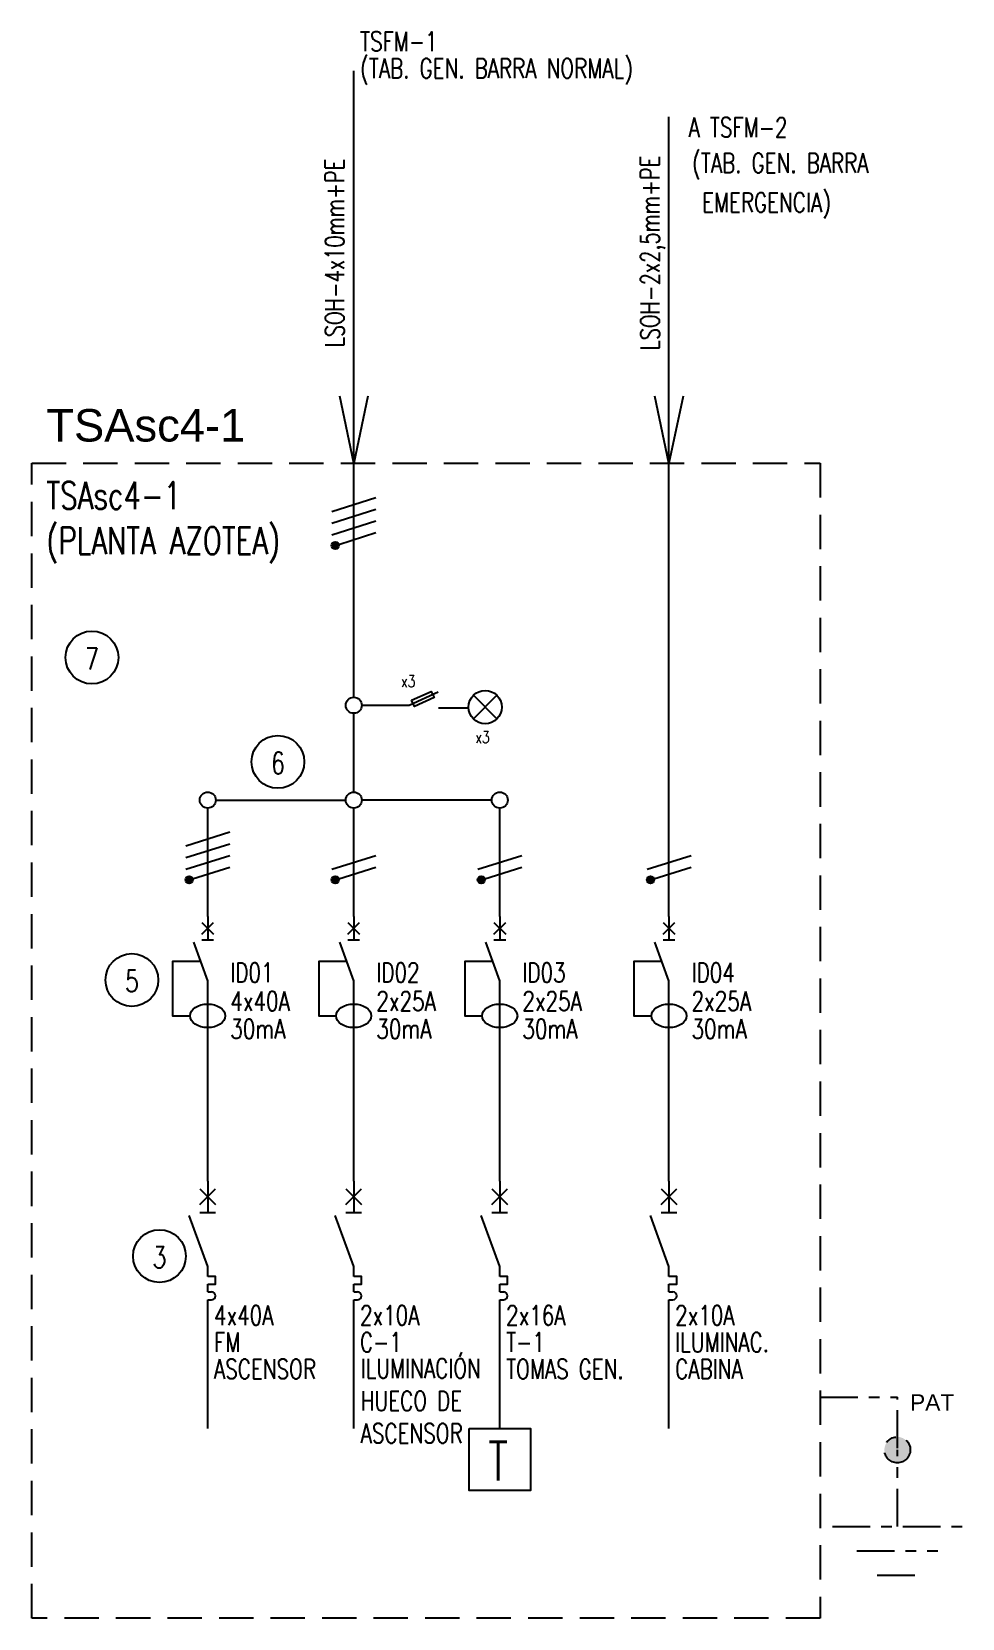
# Model space of a CAD drawing. Extents: x 3630.8 to 3639.4, y 1615 to 1629.6.
import ezdxf
from ezdxf.enums import TextEntityAlignment as Align

# ---------------------------------------------------------------- set-up
doc = ezdxf.new("R2010")
doc.units = 0
doc.linetypes.add('OCJ-ESQ UNI-CORREGIDOS IDO.br$0$DASHED', pattern=[19.05, 12.7, -6.35])
doc.linetypes.add('OCJ-ESQ UNI-CORREGIDOS IDO.br$0$EJE_5', pattern=[7.1, 5, -1, 0.1, -1])
for name, color, linetype in [('OCJ-ESQ UNI-CORREGIDOS IDO.br$0$00-IE', 1, 'Continuous'), ('OCJ-ESQ UNI-CORREGIDOS IDO.br$0$00-IE-CABLES', 10, 'Continuous'), ('OCJ-ESQ UNI-CORREGIDOS IDO.br$0$01-ELE-APARATOS', 170, 'Continuous'), ('OCJ-ESQ UNI-CORREGIDOS IDO.br$0$ELECTRIC', 4, 'Continuous'), ('OCJ-ESQ UNI-CORREGIDOS IDO.br$0$PAT', 80, 'Continuous'), ('OCJ-ESQ UNI-CORREGIDOS IDO.br$0$TEXTO', 7, 'Continuous')]:
    doc.layers.add(name, color=color, linetype=linetype)
doc.styles.add('OCJ-ESQ UNI-CORREGIDOS IDO.br$0$ARIAL', font='Arial.ttf', dxfattribs={"height": 0.2})
doc.styles.add('OCJ-ESQ UNI-CORREGIDOS IDO.br$0$Electricidad', font='ROMANS.SHX', dxfattribs={"width": 0.75, "height": 0.175})

# ---------------------------------------------------------------- blocks, each defined once
blk = doc.blocks.new('OCJ-ESQ UNI-CORREGIDOS IDO.br$0$Unif-Interruptor-Term')
for p, q in [((0, -1.013), (0.045, -1.013)), ((0, -1.103), (0.045, -1.103))]:
    blk.add_line(p, q)
for points in [[(0, 0.267), (0, -0.093)], [(-0.09, 0.177), (0.09, -0.003)], [(-0.09, -0.003), (0.09, 0.177)], [(0, -0.72), (-0.215, -0.128)], [(-0.09, -0.093), (0.09, -0.093)], [(0, -0.833), (0, -0.72)], [(0, -0.923), (0.09, -0.923), (0.09, -0.833), (0, -0.833)], [(0, -1.013), (0, -0.923)], [(0, -1.215), (0, -1.103)]]:
    blk.add_lwpolyline(points)
blk.add_arc((0.045, -1.058), 0.045, 270, 90)
blk = doc.blocks.new('OCJ-ESQ UNI-CORREGIDOS IDO.br$0$Unif-Interruptor-Dif')
for points in [[(-0.068, 0.11), (0.068, -0.025)], [(-0.068, -0.025), (0.068, 0.11)], [(0, 0.177), (0, -0.093)], [(0, -0.565), (-0.162, -0.121)], [(-0.068, -0.093), (0.068, -0.093)], [(-0.081, -0.343), (-0.405, -0.343), (-0.405, -0.97), (-0.202, -0.97)], [(0, -1.308), (0, -0.565)]]:
    blk.add_lwpolyline(points)
blk.add_ellipse((0, -0.97), major_axis=(0.203, 0), ratio=0.670814)

msp = doc.modelspace()

# ---------------------------------------------------------------- hatches: boundary and pattern name
at = {"layer": 'OCJ-ESQ UNI-CORREGIDOS IDO.br$0$00-IE-CABLES'}
for points in [[(3633.57, 1624.857, 1), (3633.624, 1624.897, 1)], [(3632.22, 1621.767, 1), (3632.274, 1621.807, 1)], [(3633.57, 1621.767, 1), (3633.624, 1621.807, 1)], [(3634.92, 1621.767, 1), (3634.974, 1621.807, 1)], [(3636.484, 1621.767, 1), (3636.538, 1621.807, 1)]]:
    msp.add_hatch(color=256, dxfattribs=at).paths.add_polyline_path(points)
at = {"layer": 'OCJ-ESQ UNI-CORREGIDOS IDO.br$0$PAT', "linetype": 'OCJ-ESQ UNI-CORREGIDOS IDO.br$0$EJE_5', "ltscale": 0.07}
h = msp.add_hatch(color=256, dxfattribs=at)
h.paths.add_polyline_path([(3638.913, 1616.518), (3638.673, 1616.518, -1)])
h.paths.add_polyline_path([(3638.673, 1616.518), (3638.793, 1616.518), (3638.793, 1616.398, -0.414214)])
h.paths.add_polyline_path([(3638.793, 1616.518), (3638.913, 1616.518, -0.414214), (3638.793, 1616.398)])

# ---------------------------------------------------------------- linework, layer by layer
at = {"layer": 'OCJ-ESQ UNI-CORREGIDOS IDO.br$0$00-IE'}
for points in [[(3633.842, 1623.4), (3634.279, 1623.4), (3634.548, 1623.525)], [(3634.55, 1623.378), (3634.828, 1623.378)]]:
    msp.add_lwpolyline(points, dxfattribs=at)
msp.add_lwpolyline([(3634.303, 1623.446), (3634.484, 1623.529), (3634.511, 1623.471), (3634.33, 1623.388)], close=True, dxfattribs=at)
at = {"layer": 'OCJ-ESQ UNI-CORREGIDOS IDO.br$0$00-IE-CABLES'}
for p, q in [((3633.768, 1623.474), (3633.768, 1629.264)), ((3636.682, 1621.448), (3636.682, 1628.838)), ((3633.768, 1622.598), (3633.768, 1623.326)), ((3632.418, 1621.448), (3632.418, 1622.45)), ((3632.492, 1622.524), (3633.694, 1622.524)), ((3633.768, 1621.448), (3633.768, 1622.45)), ((3635.044, 1622.524), (3633.842, 1622.524)), ((3635.118, 1621.448), (3635.118, 1622.45)), ((3636.682, 1621.448), (3636.682, 1622.45)), ((3636.682, 1621.448), (3636.682, 1622.45)), ((3632.418, 1619.002), (3632.418, 1620.289)), ((3633.768, 1619.002), (3633.768, 1620.289)), ((3635.118, 1619.002), (3635.118, 1620.289)), ((3636.682, 1619.002), (3636.682, 1620.289)), ((3632.418, 1616.716), (3632.418, 1617.889)), ((3633.768, 1616.716), (3633.768, 1617.889)), ((3635.118, 1616.716), (3635.118, 1617.889)), ((3636.682, 1616.716), (3636.682, 1617.889))]:
    msp.add_line(p, q, dxfattribs=at)
for points in [[(3633.899, 1626.256), (3633.768, 1625.638), (3633.638, 1626.256)], [(3636.813, 1626.256), (3636.682, 1625.638), (3636.551, 1626.256)], [(3633.565, 1625.191), (3633.972, 1625.32)], [(3633.565, 1625.083), (3633.972, 1625.212)], [(3633.565, 1624.975), (3633.972, 1625.104)], [(3633.629, 1624.887), (3633.972, 1624.996)], [(3632.215, 1622.101), (3632.622, 1622.229)], [(3632.215, 1621.993), (3632.622, 1622.121)], [(3632.215, 1621.885), (3632.622, 1622.013)], [(3633.565, 1621.885), (3633.972, 1622.013)], [(3634.915, 1621.885), (3635.322, 1622.013)], [(3636.479, 1621.885), (3636.886, 1622.013)], [(3632.279, 1621.797), (3632.622, 1621.905)], [(3633.629, 1621.797), (3633.972, 1621.905)], [(3634.979, 1621.797), (3635.322, 1621.905)], [(3636.543, 1621.797), (3636.886, 1621.905)]]:
    msp.add_lwpolyline(points, dxfattribs=at)
for centre, radius in [((3633.597, 1624.877), 0.0338), ((3633.768, 1623.4), 0.0741), ((3632.418, 1622.524), 0.0741), ((3633.768, 1622.524), 0.0741), ((3635.118, 1622.524), 0.0741), ((3632.247, 1621.787), 0.0338), ((3633.597, 1621.787), 0.0338), ((3634.947, 1621.787), 0.0338), ((3636.511, 1621.787), 0.0338)]:
    msp.add_circle(centre, radius, dxfattribs=at)
at = {"layer": 'OCJ-ESQ UNI-CORREGIDOS IDO.br$0$01-ELE-APARATOS'}
for p, q in [((3635.092, 1623.275), (3634.874, 1623.493)), ((3634.874, 1623.275), (3635.092, 1623.493))]:
    msp.add_line(p, q, dxfattribs=at)
msp.add_lwpolyline([(3634.834, 1616.716), (3635.403, 1616.716), (3635.403, 1616.142), (3634.834, 1616.142)], close=True, dxfattribs=at)
msp.add_circle((3634.983, 1623.384), 0.154, dxfattribs=at)
at = {"layer": 'OCJ-ESQ UNI-CORREGIDOS IDO.br$0$ELECTRIC', "linetype": 'OCJ-ESQ UNI-CORREGIDOS IDO.br$0$DASHED', "ltscale": 0.025}
msp.add_lwpolyline([(3630.791, 1625.638), (3638.079, 1625.638), (3638.079, 1614.962), (3630.791, 1614.962)], close=True, dxfattribs=at)
at = {"layer": 'OCJ-ESQ UNI-CORREGIDOS IDO.br$0$PAT', "linetype": 'OCJ-ESQ UNI-CORREGIDOS IDO.br$0$EJE_5', "ltscale": 0.07}
for p, q in [((3638.079, 1617.005), (3638.793, 1617.005)), ((3638.793, 1616.534), (3638.793, 1617.005)), ((3638.793, 1615.809), (3638.793, 1616.518)), ((3638.193, 1615.809), (3639.393, 1615.809)), ((3638.418, 1615.584), (3639.168, 1615.584)), ((3638.606, 1615.359), (3638.981, 1615.359))]:
    msp.add_line(p, q, dxfattribs=at)
msp.add_circle((3638.793, 1616.518), 0.12, dxfattribs=at)
msp.add_circle((3638.793, 1616.518), 0.12, dxfattribs=at)
at = {"layer": 'OCJ-ESQ UNI-CORREGIDOS IDO.br$0$TEXTO'}
for centre in [(3631.348, 1623.842), (3633.067, 1622.877), (3631.717, 1620.861), (3631.972, 1618.309)]:
    msp.add_circle(centre, 0.244, dxfattribs=at)

# ---------------------------------------------------------------- block references
at = {"layer": 'OCJ-ESQ UNI-CORREGIDOS IDO.br$0$01-ELE-APARATOS', "xscale": 0.7999999999999546, "yscale": 0.7999999999999546, "zscale": 0.7999999999999546}
for name, p in [('OCJ-ESQ UNI-CORREGIDOS IDO.br$0$Unif-Interruptor-Dif', (3632.418, 1621.306)), ('OCJ-ESQ UNI-CORREGIDOS IDO.br$0$Unif-Interruptor-Dif', (3633.768, 1621.306)), ('OCJ-ESQ UNI-CORREGIDOS IDO.br$0$Unif-Interruptor-Dif', (3635.118, 1621.306)), ('OCJ-ESQ UNI-CORREGIDOS IDO.br$0$Unif-Interruptor-Dif', (3636.682, 1621.306)), ('OCJ-ESQ UNI-CORREGIDOS IDO.br$0$Unif-Interruptor-Term', (3632.418, 1618.788)), ('OCJ-ESQ UNI-CORREGIDOS IDO.br$0$Unif-Interruptor-Term', (3633.768, 1618.788)), ('OCJ-ESQ UNI-CORREGIDOS IDO.br$0$Unif-Interruptor-Term', (3635.118, 1618.788)), ('OCJ-ESQ UNI-CORREGIDOS IDO.br$0$Unif-Interruptor-Term', (3636.682, 1618.788))]:
    msp.add_blockref(name, p, dxfattribs=at)

# ---------------------------------------------------------------- texts
at = {"layer": 'OCJ-ESQ UNI-CORREGIDOS IDO.br$0$TEXTO', "style": 'OCJ-ESQ UNI-CORREGIDOS IDO.br$0$Electricidad', "width": 0.75}
for s, height, p in [('TSFM-1', 0.18, (3633.826, 1629.446)), ('(TAB. GEN. BARRA NORMAL)', 0.18, (3633.826, 1629.198)), ('A TSFM-2', 0.18, (3636.863, 1628.652)), ('(TAB. GEN. BARRA ', 0.18, (3636.895, 1628.322)), (' EMERGENCIA)', 0.18, (3636.895, 1627.958)), ('TSAsc4-1', 0.25, (3630.926, 1625.214)), ('(PLANTA AZOTEA)', 0.25, (3630.926, 1624.797)), ('7', 0.2, (3631.284, 1623.732)), ('x3', 0.1118, (3634.205, 1623.567)), ('x3', 0.1118, (3634.891, 1623.05)), ('6', 0.2, (3633.003, 1622.767)), ('ID01', 0.18, (3632.627, 1620.84)), ('ID02', 0.18, (3633.977, 1620.84)), ('ID03', 0.18, (3635.327, 1620.84)), ('ID04', 0.18, (3636.891, 1620.84)), ('5', 0.2, (3631.653, 1620.751)), ('4x40A', 0.18, (3632.627, 1620.576)), ('2x25A', 0.18, (3633.977, 1620.576)), ('2x25A', 0.18, (3635.327, 1620.576)), ('2x25A', 0.18, (3636.891, 1620.576)), ('30mA', 0.18, (3632.627, 1620.319)), ('30mA', 0.18, (3633.977, 1620.319)), ('30mA', 0.18, (3635.327, 1620.319)), ('30mA', 0.18, (3636.891, 1620.319)), ('3', 0.2, (3631.908, 1618.199)), ('4x40A', 0.18, (3632.476, 1617.672)), ('2x10A', 0.18, (3633.826, 1617.672)), ('2x16A', 0.18, (3635.176, 1617.672)), ('2x10A', 0.18, (3636.739, 1617.672)), ('FM', 0.18, (3632.476, 1617.423)), ('C-1', 0.18, (3633.826, 1617.423)), ('T-1', 0.18, (3635.176, 1617.423)), ('ILUMINAC.', 0.18, (3636.739, 1617.423)), ('ASCENSOR', 0.18, (3632.476, 1617.175)), ('TOMAS GEN.', 0.18, (3635.176, 1617.175)), ('CABINA', 0.18, (3636.739, 1617.175))]:
    msp.add_text(s, height=height, dxfattribs=at).set_placement(p)
for s, p in [('LSOH-4x10mm+PE', (3633.68, 1627.58)), ('LSOH-2x2,5mm+PE', (3636.594, 1627.58))]:
    msp.add_text(s, height=0.175, rotation=90, dxfattribs=at).set_placement(p, align=Align.CENTER)
at = {"layer": 'OCJ-ESQ UNI-CORREGIDOS IDO.br$0$TEXTO', "style": 'OCJ-ESQ UNI-CORREGIDOS IDO.br$0$ARIAL'}
for s, height, p in [('TSAsc4-1', 0.3, (3630.926, 1625.838)), ('PAT', 0.15, (3638.911, 1616.882))]:
    msp.add_text(s, height=height, dxfattribs=at).set_placement(p)
at = {"layer": 'OCJ-ESQ UNI-CORREGIDOS IDO.br$0$TEXTO', "color": 5, "style": 'OCJ-ESQ UNI-CORREGIDOS IDO.br$0$Electricidad', "width": 0.75}
msp.add_text('T', height=0.356, dxfattribs=at).set_placement((3635.012, 1616.236))
at = {"layer": 'OCJ-ESQ UNI-CORREGIDOS IDO.br$0$TEXTO', "insert": (3633.832, 1617.361), "char_height": 0.18, "attachment_point": 1, "style": 'OCJ-ESQ UNI-CORREGIDOS IDO.br$0$Electricidad'}
msp.add_mtext_dynamic_manual_height_columns('ILUMINACIÓN HUECO DE ASCENSOR', width=1.48055, gutter_width=12.5, heights=[0], dxfattribs=at)

doc.saveas('drawing.dxf')
